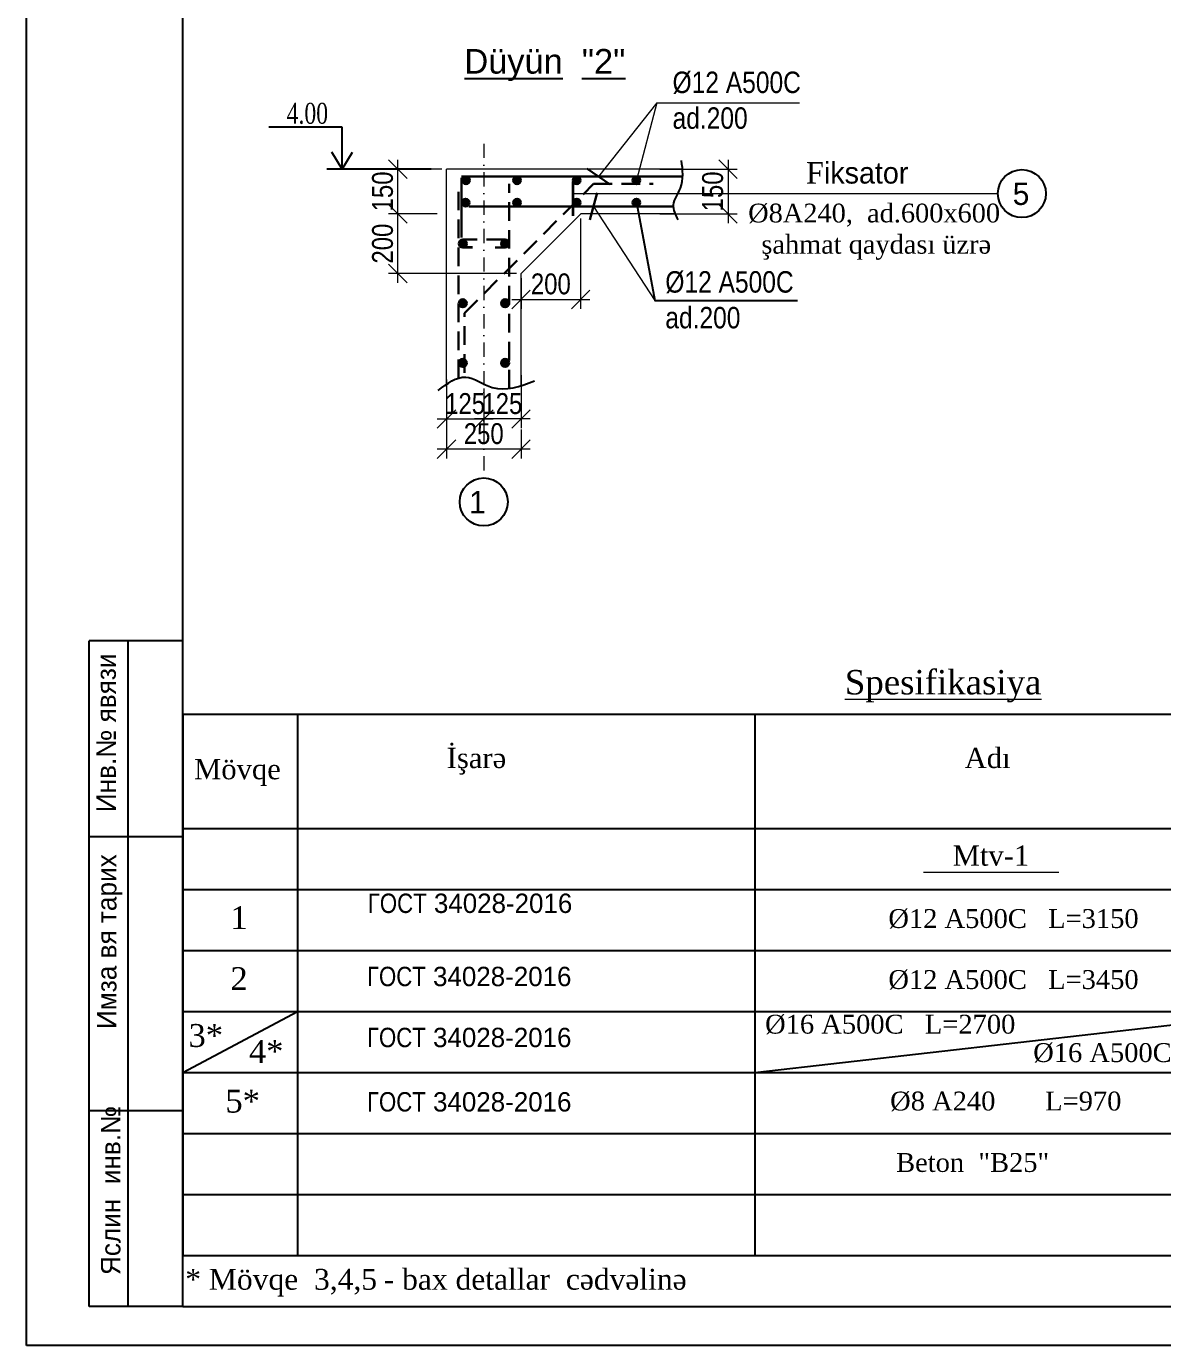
# Model space of a CAD drawing. Header units: millimetres. Extents: x 1177285 to 1225570, y -905119 to -683091.
# Drawn here: x 1183360 to 1198597, y -840135 to -822443 of the extents above; entities that cross this region are included whole.
import ezdxf

# ---------------------------------------------------------------- set-up
doc = ezdxf.new("R2010")
doc.units = ezdxf.units.MM
doc.linetypes.add('DASHDOT', pattern=[25.4, 12.7, -6.35, 0, -6.35])
doc.linetypes.add('HIDDENX2', pattern=[0.75, 0.5, -0.25])
for name, color, linetype, lineweight in [('A-Wall', 7, 'Continuous', 30), ('arm1', 7, 'Continuous', 40), ('Layer3', 7, 'Continuous', 13), ('olchu', 253, 'Continuous', 9), ('xett', 7, 'Continuous', 0)]:
    doc.layers.add(name, color=color, linetype=linetype, lineweight=lineweight)
doc.layers.add('Text', color=7, linetype='Continuous')
doc.styles.add('400', font='times.ttf', dxfattribs={"width": 0.75, "height": 300})
doc.styles.add('A3_Times_AzLat', font='A3TI(LA).TTF')
doc.styles.add('CP_ATTR', font='A3TI(LA).TTF')
doc.styles.get("Standard").update_dxf_attribs({"font": 'a3ar(la).ttf'})
doc.styles.add('style3', font='ARIAAL_.TTF', dxfattribs={"height": 300})
doc.styles.add('style6', font='ARIALN.TTF', dxfattribs={"height": 300})
doc.styles.add('Times New  Roman', font='times.ttf')
doc.styles.add('yazitipi', font='ARIALN.TTF')
doc.dimstyles.new('sevda', dxfattribs={"dimscale": 100, "dimtxt": 2.8, "dimasz": 2.5, "dimexe": 1.25, "dimexo": 0.625, "dimtad": 1, "dimtxsty": 'yazitipi', "dimblk": 'OBLIQUE', "dimcen": 2.5, "dimdle": 1.25, "dimclrd": 253, "dimclre": 253, "dimclrt": 73, "dimaunit": 1, "dimadec": 3, "dimazin": 0, "dimtfac": 1, "dimtmove": 1, "dimatfit": 3, "dimfxl": 1, "dimlwd": 13, "dimlwe": 13, "dimarcsym": 0})

# ---------------------------------------------------------------- blocks, each defined once
blk = doc.blocks.new('ntnntyht')
at = {"lineweight": 25}
for p, q in [((1961564, -50629), (1961564, -20955)), ((1963654, -41225), (1962400, -41225)), ((1963656, -43837), (1962402, -43837)), ((1963656, -47494), (1962402, -47494)), ((1963654, -50106), (1962400, -50106)), ((2003567, -50629), (1961564, -50629))]:
    blk.add_line(p, q, dxfattribs=at)
at = {"lineweight": 25, "ltscale": 15}
for q in [(1963654, -21476), (2003045, -50106)]:
    blk.add_line((1963654, -50106), q, dxfattribs=at)
at = {"lineweight": 25, "ltscale": 0.25}
for p, q in [((1962400, -50106), (1962400, -41225)), ((1962922, -50107), (1962922, -41225))]:
    blk.add_line(p, q, dxfattribs=at)
at = {"lineweight": 25, "char_height": 261.21, "width": 6227.25, "attachment_point": 1, "rotation": 90, "style": 'CP_ATTR'}
for s, insert in [('\\pt3143;Инв.№ явязи', (1962497, -43510)), ('\\pt3143;Имза вя тарих', (1962505, -46404)), ('\\pt3143;Яслин  инв.№', (1962558, -49687))]:
    blk.add_mtext(s, dxfattribs=dict(at, insert=insert))
blk = doc.blocks.new('_Oblique')
at = {"color": 0, "linetype": 'ByBlock', "lineweight": -2}
blk.add_line((-0.5, -0.5), (0.5, 0.5), dxfattribs=at)
blk = doc.blocks.new('*D223')
at = {"color": 253, "lineweight": 13, "ltscale": 15, "transparency": 16777216}
for p, q in [((1188342, -825081), (1188342, -824231)), ((1188931, -824356), (1188217, -824356)), ((1188868, -824956), (1188217, -824956))]:
    blk.add_line(p, q, dxfattribs=at)
at = {"layer": 'Defpoints', "color": 0, "lineweight": 30, "ltscale": 15, "transparency": 16777216}
for p in [(1188342, -824356), (1188993, -824356), (1188931, -824956)]:
    blk.add_point(p, dxfattribs=at)
at = {"color": 253, "lineweight": 13, "ltscale": 15, "transparency": 16777216, "xscale": 250, "yscale": 250, "zscale": 250}
for p, rotation in [((1188342, -824356), 90), ((1188342, -824956), 270)]:
    blk.add_blockref('_Oblique', p, dxfattribs=dict(at, rotation=rotation))
at = {"color": 73, "ltscale": 15, "transparency": 16777216, "insert": (1188137, -824656), "char_height": 280, "attachment_point": 5, "rotation": 90, "style": 'yazitipi'}
blk.add_mtext('150', dxfattribs=at)
blk = doc.blocks.new('*D224')
at = {"color": 253, "lineweight": 13, "ltscale": 15, "transparency": 16777216}
for p, q in [((1188993, -827179), (1188993, -827833)), ((1189493, -827301), (1189493, -827833)), ((1188868, -827708), (1189618, -827708))]:
    blk.add_line(p, q, dxfattribs=at)
at = {"layer": 'Defpoints', "color": 0, "lineweight": 30, "ltscale": 15, "transparency": 16777216}
for p in [(1188993, -827117), (1189493, -827238), (1189493, -827708)]:
    blk.add_point(p, dxfattribs=at)
at = {"color": 253, "lineweight": 13, "ltscale": 15, "transparency": 16777216, "xscale": 250, "yscale": 250, "zscale": 250, "rotation": 180}
blk.add_blockref('_Oblique', (1188993, -827708), dxfattribs=at)
at = {"color": 253, "lineweight": 13, "ltscale": 15, "transparency": 16777216, "xscale": 250, "yscale": 250, "zscale": 250}
blk.add_blockref('_Oblique', (1189493, -827708), dxfattribs=at)
at = {"color": 73, "ltscale": 15, "transparency": 16777216, "insert": (1189243, -827503), "char_height": 280, "attachment_point": 5, "style": 'yazitipi'}
blk.add_mtext('125', dxfattribs=at)
blk = doc.blocks.new('*D225')
at = {"color": 253, "lineweight": 13, "ltscale": 15, "transparency": 16777216}
for p, q in [((1188868, -824956), (1188217, -824956)), ((1188342, -825881), (1188342, -824831)), ((1189931, -825756), (1188217, -825756))]:
    blk.add_line(p, q, dxfattribs=at)
at = {"layer": 'Defpoints', "color": 0, "lineweight": 30, "ltscale": 15, "transparency": 16777216}
for p in [(1188342, -824956), (1188931, -824956), (1189993, -825756)]:
    blk.add_point(p, dxfattribs=at)
at = {"color": 253, "lineweight": 13, "ltscale": 15, "transparency": 16777216, "xscale": 250, "yscale": 250, "zscale": 250}
for p, rotation in [((1188342, -824956), 90), ((1188342, -825756), 270)]:
    blk.add_blockref('_Oblique', p, dxfattribs=dict(at, rotation=rotation))
at = {"color": 73, "ltscale": 15, "transparency": 16777216, "insert": (1188137, -825356), "char_height": 280, "attachment_point": 5, "rotation": 90, "style": 'yazitipi'}
blk.add_mtext('200', dxfattribs=at)
blk = doc.blocks.new('*D226')
at = {"color": 253, "lineweight": 13, "ltscale": 15, "transparency": 16777216}
for p, q in [((1190793, -825019), (1190793, -826229)), ((1189993, -825819), (1189993, -826229)), ((1189868, -826104), (1190918, -826104))]:
    blk.add_line(p, q, dxfattribs=at)
at = {"layer": 'Defpoints', "color": 0, "lineweight": 30, "ltscale": 15, "transparency": 16777216}
for p in [(1190793, -824956), (1189993, -825756), (1190793, -826104)]:
    blk.add_point(p, dxfattribs=at)
at = {"color": 253, "lineweight": 13, "ltscale": 15, "transparency": 16777216, "xscale": 250, "yscale": 250, "zscale": 250, "rotation": 180}
blk.add_blockref('_Oblique', (1189993, -826104), dxfattribs=at)
at = {"color": 253, "lineweight": 13, "ltscale": 15, "transparency": 16777216, "xscale": 250, "yscale": 250, "zscale": 250}
blk.add_blockref('_Oblique', (1190793, -826104), dxfattribs=at)
at = {"color": 73, "ltscale": 15, "transparency": 16777216, "insert": (1190393, -825898), "char_height": 280, "attachment_point": 5, "style": 'yazitipi'}
blk.add_mtext('200', dxfattribs=at)
blk = doc.blocks.new('*D227')
at = {"color": 253, "lineweight": 13, "ltscale": 15, "transparency": 16777216}
for p, q in [((1188993, -827670), (1188993, -828236)), ((1189993, -827847), (1189993, -828236)), ((1190118, -828111), (1188868, -828111))]:
    blk.add_line(p, q, dxfattribs=at)
at = {"layer": 'Defpoints', "color": 0, "lineweight": 30, "ltscale": 15, "transparency": 16777216}
for p in [(1188993, -827607), (1189993, -827785), (1188993, -828111)]:
    blk.add_point(p, dxfattribs=at)
at = {"color": 253, "lineweight": 13, "ltscale": 15, "transparency": 16777216, "xscale": 250, "yscale": 250, "zscale": 250, "rotation": 180}
blk.add_blockref('_Oblique', (1188993, -828111), dxfattribs=at)
at = {"color": 253, "lineweight": 13, "ltscale": 15, "transparency": 16777216, "xscale": 250, "yscale": 250, "zscale": 250}
blk.add_blockref('_Oblique', (1189993, -828111), dxfattribs=at)
at = {"color": 73, "ltscale": 15, "transparency": 16777216, "insert": (1189493, -827906), "char_height": 280, "attachment_point": 5, "style": 'yazitipi'}
blk.add_mtext('250', dxfattribs=at)
blk = doc.blocks.new('*D228')
at = {"color": 253, "lineweight": 13, "ltscale": 15, "transparency": 16777216}
for p, q in [((1189993, -827119), (1189993, -827833)), ((1189493, -827301), (1189493, -827833)), ((1190118, -827708), (1189368, -827708))]:
    blk.add_line(p, q, dxfattribs=at)
at = {"layer": 'Defpoints', "color": 0, "lineweight": 30, "ltscale": 15, "transparency": 16777216}
for p in [(1189993, -827056), (1189493, -827238), (1189493, -827708)]:
    blk.add_point(p, dxfattribs=at)
at = {"color": 253, "lineweight": 13, "ltscale": 15, "transparency": 16777216, "xscale": 250, "yscale": 250, "zscale": 250, "rotation": 180}
blk.add_blockref('_Oblique', (1189493, -827708), dxfattribs=at)
at = {"color": 253, "lineweight": 13, "ltscale": 15, "transparency": 16777216, "xscale": 250, "yscale": 250, "zscale": 250}
blk.add_blockref('_Oblique', (1189993, -827708), dxfattribs=at)
at = {"color": 73, "ltscale": 15, "transparency": 16777216, "insert": (1189743, -827503), "char_height": 280, "attachment_point": 5, "style": 'yazitipi'}
blk.add_mtext('125', dxfattribs=at)
blk = doc.blocks.new('*D229')
at = {"color": 253, "lineweight": 13, "ltscale": 15, "transparency": 16777216}
for p, q in [((1192769, -824231), (1192769, -825081)), ((1191856, -824356), (1192894, -824356)), ((1191856, -824956), (1192894, -824956))]:
    blk.add_line(p, q, dxfattribs=at)
at = {"layer": 'Defpoints', "color": 0, "lineweight": 30, "ltscale": 15, "transparency": 16777216}
for p in [(1191793, -824356), (1191793, -824956), (1192769, -824956)]:
    blk.add_point(p, dxfattribs=at)
at = {"color": 253, "lineweight": 13, "ltscale": 15, "transparency": 16777216, "xscale": 250, "yscale": 250, "zscale": 250}
for p, rotation in [((1192769, -824356), 90), ((1192769, -824956), 270)]:
    blk.add_blockref('_Oblique', p, dxfattribs=dict(at, rotation=rotation))
at = {"color": 73, "ltscale": 15, "transparency": 16777216, "insert": (1192564, -824656), "char_height": 280, "attachment_point": 5, "rotation": 90, "style": 'yazitipi'}
blk.add_mtext('150', dxfattribs=at)

msp = doc.modelspace()

# ---------------------------------------------------------------- hatches: boundary and pattern name
at = {"lineweight": 9, "ltscale": 15}
h = msp.add_hatch(dxfattribs=at)
h.set_pattern_fill('ANGLE', color=256, scale=3.8)
h.set_pattern_definition([(0, (-2633802.463, 2063289.197), (0, 26.543), [19.304, -7.239]), (90, (-2633802.463, 2063289.197), (-26.543, 2e-15), [19.304, -7.239])])
edge = h.paths.add_edge_path()
edge.add_arc((1189255.847, -824506.298), 50.858, 0, 360)
h = msp.add_hatch(dxfattribs=at)
h.set_pattern_fill('ANGLE', color=256, scale=3.8)
h.set_pattern_definition([(0, (-2633117.693, 2063289.456), (0, 26.543), [19.304, -7.239]), (90, (-2633117.693, 2063289.456), (-26.543, 2e-15), [19.304, -7.239])])
edge = h.paths.add_edge_path()
edge.add_arc((1189940.617, -824506.039), 50.858, 0, 360)
h = msp.add_hatch(dxfattribs=at)
h.set_pattern_fill('ANGLE', color=256, scale=3.8)
h.set_pattern_definition([(0, (-2632317.693, 2063289.456), (0, 26.543), [19.304, -7.239]), (90, (-2632317.693, 2063289.456), (-26.543, 2e-15), [19.304, -7.239])])
edge = h.paths.add_edge_path()
edge.add_arc((1190740.617, -824506.039), 50.858, 0, 360)
h = msp.add_hatch(dxfattribs=at)
h.set_pattern_fill('ANGLE', color=256, scale=3.8)
h.set_pattern_definition([(0, (-2631517.693, 2063289.456), (0, 26.543), [19.304, -7.239]), (90, (-2631517.693, 2063289.456), (-26.543, 2e-15), [19.304, -7.239])])
edge = h.paths.add_edge_path()
edge.add_arc((1191540.617, -824506.039), 50.858, 0, 360)
h = msp.add_hatch(dxfattribs=at)
h.set_pattern_fill('ANGLE', color=256, scale=3.8)
h.set_pattern_definition([(0, (-2633808.932, 2062989.456), (0, 26.543), [19.304, -7.239]), (90, (-2633808.932, 2062989.456), (-26.543, 2e-15), [19.304, -7.239])])
edge = h.paths.add_edge_path()
edge.add_arc((1189249.378, -824806.039), 50.858, 0, 360)
h = msp.add_hatch(dxfattribs=at)
h.set_pattern_fill('ANGLE', color=256, scale=3.8)
h.set_pattern_definition([(0, (-2633117.693, 2062989.456), (0, 26.543), [19.304, -7.239]), (90, (-2633117.693, 2062989.456), (-26.543, 2e-15), [19.304, -7.239])])
edge = h.paths.add_edge_path()
edge.add_arc((1189940.617, -824806.039), 50.858, 0, 360)
h = msp.add_hatch(dxfattribs=at)
h.set_pattern_fill('ANGLE', color=256, scale=3.8)
h.set_pattern_definition([(0, (-2632317.693, 2062989.456), (0, 26.543), [19.304, -7.239]), (90, (-2632317.693, 2062989.456), (-26.543, 2e-15), [19.304, -7.239])])
edge = h.paths.add_edge_path()
edge.add_arc((1190740.617, -824806.039), 50.858, 0, 360)
h = msp.add_hatch(dxfattribs=at)
h.set_pattern_fill('ANGLE', color=256, scale=3.8)
h.set_pattern_definition([(0, (-2631517.693, 2062989.456), (0, 26.543), [19.304, -7.239]), (90, (-2631517.693, 2062989.456), (-26.543, 2e-15), [19.304, -7.239])])
edge = h.paths.add_edge_path()
edge.add_arc((1191540.617, -824806.039), 50.858, 0, 360)
h = msp.add_hatch(dxfattribs=at)
h.set_pattern_fill('ANGLE', color=256, scale=4)
h.set_pattern_definition([(0, (-2817496.59, 2214428.692), (0, 27.94), [20.32, -7.62]), (90, (-2817496.59, 2214428.692), (-27.94, 2e-15), [20.32, -7.62])])
edge = h.paths.add_edge_path()
edge.add_arc((1189211.653, -825356.039), 53.535, 0, 360)
h = msp.add_hatch(dxfattribs=at)
h.set_pattern_fill('ANGLE', color=256, scale=4)
h.set_pattern_definition([(0, (-2818064.887, 2214428.692), (0, 27.94), [20.32, -7.62]), (90, (-2818064.887, 2214428.692), (-27.94, 2e-15), [20.32, -7.62])])
edge = h.paths.add_edge_path()
edge.add_arc((1189779.949, -825356.039), 53.535, 0, 360)
h = msp.add_hatch(dxfattribs=at)
h.set_pattern_fill('ANGLE', color=256, scale=4)
h.set_pattern_definition([(0, (-2817496.59, 2213628.692), (0, 27.94), [20.32, -7.62]), (90, (-2817496.59, 2213628.692), (-27.94, 2e-15), [20.32, -7.62])])
edge = h.paths.add_edge_path()
edge.add_arc((1189211.653, -826156.039), 53.535, 0, 360)
h = msp.add_hatch(dxfattribs=at)
h.set_pattern_fill('ANGLE', color=256, scale=4)
h.set_pattern_definition([(0, (-2818064.887, 2213628.692), (0, 27.94), [20.32, -7.62]), (90, (-2818064.887, 2213628.692), (-27.94, 2e-15), [20.32, -7.62])])
edge = h.paths.add_edge_path()
edge.add_arc((1189779.949, -826156.039), 53.535, 0, 360)
h = msp.add_hatch(dxfattribs=at)
h.set_pattern_fill('ANGLE', color=256, scale=4)
h.set_pattern_definition([(0, (-2817496.59, 2212828.692), (0, 27.94), [20.32, -7.62]), (90, (-2817496.59, 2212828.692), (-27.94, 2e-15), [20.32, -7.62])])
edge = h.paths.add_edge_path()
edge.add_arc((1189211.653, -826956.039), 53.535, 0, 360)
h = msp.add_hatch(dxfattribs=at)
h.set_pattern_fill('ANGLE', color=256, scale=4)
h.set_pattern_definition([(0, (-2818064.887, 2212828.692), (0, 27.94), [20.32, -7.62]), (90, (-2818064.887, 2212828.692), (-27.94, 2e-15), [20.32, -7.62])])
edge = h.paths.add_edge_path()
edge.add_arc((1189779.949, -826956.039), 53.535, 0, 360)
at = {"layer": 'arm1', "lineweight": 0}
for points in [[(1189298.978, -824506.298, 1), (1189212.717, -824506.298, 1)], [(1189983.748, -824506.039, 1), (1189897.486, -824506.039, 1)], [(1190783.748, -824506.039, 1), (1190697.486, -824506.039, 1)], [(1191583.748, -824506.039, 1), (1191497.486, -824506.039, 1)], [(1189292.509, -824806.039, 1), (1189206.247, -824806.039, 1)], [(1189983.748, -824806.039, 1), (1189897.486, -824806.039, 1)], [(1190783.748, -824806.039, 1), (1190697.486, -824806.039, 1)], [(1191583.748, -824806.039, 1), (1191497.486, -824806.039, 1)], [(1189254.783, -825356.039, 1), (1189168.522, -825356.039, 1)], [(1189823.08, -825356.039, 1), (1189736.818, -825356.039, 1)], [(1189254.783, -826156.039, 1), (1189168.522, -826156.039, 1)], [(1189823.08, -826156.039, 1), (1189736.818, -826156.039, 1)], [(1189254.783, -826956.039, 1), (1189168.522, -826956.039, 1)], [(1189823.08, -826956.039, 1), (1189736.818, -826956.039, 1)]]:
    msp.add_hatch(color=4, dxfattribs=at).paths.add_polyline_path(points)

# ---------------------------------------------------------------- linework, layer by layer
at = {"color": 7}
msp.add_line((1187594.706, -823796.099), (1186609.635, -823796.099), dxfattribs=at)
at = {"color": 0}
msp.add_line((1187594.706, -824356.039), (1187594.706, -823796.099), dxfattribs=at)
at = {"linetype": 'DASHDOT', "lineweight": 15, "ltscale": 15}
msp.add_line((1189493.484, -824016.707), (1189493.484, -828499.028), dxfattribs=at)
at = {"ltscale": 15}
for p, q in [((1188790.091, -824356.039), (1187387.092, -824356.039)), ((1185459.666, -836472.33), (1186993.653, -835654.204)), ((1193129.599, -836472.33), (1200282.707, -835654.204))]:
    msp.add_line(p, q, dxfattribs=at)
at = {"lineweight": 13, "ltscale": 15}
for p, q in [((1188993.484, -827242.282), (1188993.484, -824356.039)), ((1192158.352, -824356.039), (1188993.484, -824356.039)), ((1190793.484, -824956.039), (1189993.484, -825756.039)), ((1192064.023, -824956.039), (1190793.484, -824956.039)), ((1189993.484, -827260.734), (1189993.484, -825756.039)), ((1189993.484, -827260.734), (1189993.484, -825956.039))]:
    msp.add_line(p, q, dxfattribs=at)
at = {"lineweight": 30, "ltscale": 15}
for p, q in [((1192160.776, -824455.181), (1189193.484, -824455.181)), ((1189193.484, -824476.039), (1189193.484, -825276.039)), ((1192039.985, -824856.897), (1189293.484, -824856.897))]:
    msp.add_line(p, q, dxfattribs=at)
at = {"linetype": 'HIDDENX2', "lineweight": 30, "ltscale": 500}
for p, q in [((1189153.484, -827159.681), (1189153.484, -824556.039)), ((1189833.484, -827298.576), (1189833.484, -824556.039)), ((1189779.949, -825302.505), (1189211.653, -825302.505)), ((1189779.949, -825409.574), (1189647.788, -825409.574))]:
    msp.add_line(p, q, dxfattribs=at)
at = {"color": 6, "lineweight": 35, "ltscale": 15}
msp.add_line((1190689.759, -824526.897), (1190689.759, -824985.181), dxfattribs=at)
at = {"lineweight": 35, "ltscale": 15}
msp.add_line((1189343.813, -825409.574), (1189211.653, -825409.574), dxfattribs=at)
for p, q in [((1185459.666, -831665.839), (1204884.666, -831665.839)), ((1185459.666, -831665.839), (1185459.666, -838926.709)), ((1186993.653, -831665.839), (1186993.653, -838926.709)), ((1193129.599, -831665.839), (1193129.599, -838926.709)), ((1185459.666, -833199.826), (1204884.666, -833199.826)), ((1185459.666, -834017.952), (1204884.666, -834017.952)), ((1185459.666, -834836.078), (1204884.666, -834836.078)), ((1185459.666, -834836.078), (1204884.666, -834836.078)), ((1185459.666, -835654.204), (1204884.666, -835654.204)), ((1185459.666, -836472.33), (1204884.666, -836472.33)), ((1185459.666, -837290.456), (1204884.666, -837290.456)), ((1185459.666, -838108.582), (1204884.666, -838108.582)), ((1185459.666, -838926.709), (1204884.666, -838926.709))]:
    msp.add_line(p, q)
at = {"lineweight": 9, "ltscale": 0.01}
msp.add_line((1195391.811, -833787.722), (1197206.159, -833787.722), dxfattribs=at)
at = {"color": 7, "ltscale": 15}
for points in [[(1187594.706, -824356.039), (1187456.104, -824131.695)], [(1187594.706, -824356.039), (1187733.308, -824131.695)]]:
    msp.add_lwpolyline(points, dxfattribs=at)
at = {"linetype": 'HIDDENX2', "lineweight": 30, "ltscale": 500}
msp.add_lwpolyline([(1189233.484, -827089.765), (1189233.484, -826289.765), (1190967.21, -824556.039), (1191767.21, -824556.039)], dxfattribs=at)
at = {"lineweight": 30, "ltscale": 15}
for centre, radius in [((1189255.847, -824506.298), 50.858), ((1189940.617, -824506.039), 50.858), ((1190740.617, -824506.039), 50.858), ((1191540.617, -824506.039), 50.858), ((1189249.378, -824806.039), 50.858), ((1189940.617, -824806.039), 50.858), ((1190740.617, -824806.039), 50.858), ((1191540.617, -824806.039), 50.858), ((1189211.653, -825356.039), 53.535), ((1189779.949, -825356.039), 53.535), ((1189211.653, -826156.039), 53.535), ((1189779.949, -826156.039), 53.535), ((1189211.653, -826956.039), 53.535), ((1189779.949, -826956.039), 53.535)]:
    msp.add_circle(centre, radius, dxfattribs=at)
at = {"ltscale": 2}
for centre in [(1196709.96, -824684.927), (1189493.484, -828820.754)]:
    msp.add_circle(centre, 321.726, dxfattribs=at)
at = {"ltscale": 15}
for points, knots in [([(1192101.519, -825037.469), (1192068.249, -824969.529), (1191996.638, -824823.292), (1192188.424, -824578.093), (1192161.632, -824368.902), (1192145.469, -824242.705)], [0, 0, 0, 0, 210.619417954, 453.346240826, 822.423916785, 822.423916785, 822.423916785, 822.423916785]), ([(1188880.492, -827324.662), (1189003.273, -827231.948), (1189240.073, -827053.137), (1189662.546, -827389.329), (1189982.47, -827268.787), (1190174.778, -827196.329)], [0, 0, 0, 0, 410.910627473, 792.49055816, 1367.504589911, 1367.504589911, 1367.504589911, 1367.504589911])]:
    msp.add_open_spline(points, degree=3, knots=knots, dxfattribs=at)
at = {"layer": 'arm1', "color": 4, "lineweight": 0}
for centre in [(1189255.847, -824506.298), (1189940.617, -824506.039), (1190740.617, -824506.039), (1191540.617, -824506.039), (1189249.378, -824806.039), (1189940.617, -824806.039), (1190740.617, -824806.039), (1191540.617, -824806.039), (1189211.653, -825356.039), (1189779.949, -825356.039), (1189211.653, -826156.039), (1189779.949, -826156.039), (1189211.653, -826956.039), (1189779.949, -826956.039)]:
    msp.add_circle(centre, 43.131, dxfattribs=at)
at = {"layer": 'olchu', "lineweight": 30, "ltscale": 200}
for points in [[(1191190.072, -824561.265), (1190877.172, -824349.098)], [(1190914.977, -825039.183), (1191015.021, -824674.611)]]:
    msp.add_lwpolyline(points, dxfattribs=at)
at = {"layer": 'Text', "ltscale": 30}
msp.add_lwpolyline([(1191540.617, -824806.039), (1191785.833, -826116.814), (1193701.843, -826116.814)], dxfattribs=at)
at = {"layer": 'xett', "lineweight": 0}
msp.add_line((1191813.44, -823466.813), (1191033.622, -824455.181), dxfattribs=at)
for points in [[(1191813.44, -823466.813), (1191540.617, -824506.039)], [(1191813.44, -823466.813), (1191813.44, -823466.813), (1193729.45, -823466.813)], [(1190689.759, -824684.927), (1190689.759, -824684.927), (1196388.234, -824684.927)], [(1190964.999, -824856.897), (1191785.833, -826116.814)]]:
    msp.add_lwpolyline(points, dxfattribs=at)

# ---------------------------------------------------------------- block references
at = {"color": 3, "xscale": 1.004925508461463, "yscale": 1.004925508461463, "zscale": 1.004925508461463}
msp.add_blockref('ntnntyht', (-787866.274, -789257.085), dxfattribs=at)

# ---------------------------------------------------------------- texts
at = {"lineweight": 9}
for s, insert, char_height, width, attachment_point, style in [('{\\fTimes New Roman|b0|i0|c238|p18;4.0}0', (1187405.266, -823468.34), 280, 23109.77763, 3, '400'), ('\\pxt17;{\\fTimes New Roman|b0|i0|c238|p18;\\LSpesifikasiya}', (1194336.196, -831074.279), 327.25045, 2767.5394, 1, 'style6'), ('{\\fTimes New Roman|b0|i0|c238|p18;İşarə}', (1188996.335, -832117.783), 272, 6647.00885, 1, 'style6'), ('{\\fTimes New Roman|b0|i0|c238|p18;Adı}', (1195942.289, -832117.783), 272, 6647.00885, 1, 'style6'), ('{\\fTimes New Roman|b0|i0|c238|p18;Mövqe}', (1185608.364, -832267.63), 272, 6647.00885, 1, 'style6'), ('{\\fTimes New Roman|b0|i0|c238|p18;Mtv-1\\fTimes New Roman|b0|i0|c0|p18;  }', (1195781.88, -833426.944), 272, 6647.00885, 1, 'style6'), ('{\\fTimes New Roman|b0|i0|c204|p18;Ø\\fTimes New Roman|b0|i0|c238|p18;12 \\fTimes New Roman|b0|i0|c204|p18;А500C\\fTimes New Roman|b0|i0|c238|p18;   L=3150}', (1194919.787, -834280.98), 252.875, 6535.92181, 1, 'style6'), ('{\\fTimes New Roman|b0|i0|c204|p18;Ø\\fTimes New Roman|b0|i0|c238|p18;12 \\fTimes New Roman|b0|i0|c204|p18;А500C\\fTimes New Roman|b0|i0|c238|p18;   L=3450}', (1194919.787, -835099.106), 252.875, 6535.92181, 1, 'style6'), ('{\\fTimes New Roman|b0|i0|c204|p18;Ø\\fTimes New Roman|b0|i0|c238|p18;16 \\fTimes New Roman|b0|i0|c204|p18;А500C\\fTimes New Roman|b0|i0|c238|p18;   L=2700}', (1193266.487, -835697.737), 252.875, 6535.92181, 1, 'style6'), ('{\\fTimes New Roman|b0|i0|c204|p18;Ø\\fTimes New Roman|b0|i0|c238|p18;16 \\fTimes New Roman|b0|i0|c204|p18;А500C\\fTimes New Roman|b0|i0|c238|p18;   L=3000}', (1196862.199, -836078.929), 252.875, 6535.92181, 1, 'style6'), ('{\\fTimes New Roman|b0|i0|c204|p18;Ø\\fTimes New Roman|b0|i0|c238|p18;8 \\fTimes New Roman|b0|i0|c204|p18;А\\fTimes New Roman|b0|i0|c238|p18;24\\fTimes New Roman|b0|i0|c204|p18;0\\fTimes New Roman|b0|i0|c0|p18;      \\fTimes New Roman|b0|i0|c238|p18; L=970}', (1194943.748, -836728.73), 252.875, 5839.86635, 1, 'style6'), ('{\\fTimes New Roman|b0|i0|c0|p18;Beton  "B\\fTimes New Roman|b0|i0|c238|p18;25\\fTimes New Roman|b0|i0|c0|p18;"}', (1195023.664, -837552.653), 252.875, 5839.86635, 1, 'style6')]:
    msp.add_mtext(s, dxfattribs=dict(at, insert=insert, char_height=char_height, width=width, attachment_point=attachment_point, style=style))
at = {"ltscale": 2, "char_height": 300, "width": 6406.56045, "attachment_point": 3, "style": 'style3'}
for s, insert in [('5', (1196810.2, -824537.397)), ('1', (1189520.262, -828672.68))]:
    msp.add_mtext(s, dxfattribs=dict(at, insert=insert))
at = {"lineweight": 40, "char_height": 449.99702, "width": 5741.63592, "attachment_point": 1}
for s, insert in [('{\\fArial Narrow|b0|i0|c204|p34;\\H0.57778x;ГОСТ\\fA3 Arial AzLat|b0|i0|c204|p34; 34028-2016 } ', (1187940.676, -834072.829)), ('{\\fArial Narrow|b0|i0|c204|p34;\\H0.57778x;ГОСТ\\fA3 Arial AzLat|b0|i0|c204|p34; 34028-2016  }', (1187929.073, -835054.323)), ('{\\fArial Narrow|b0|i0|c204|p34;\\H0.57778x;ГОСТ\\fA3 Arial AzLat|b0|i0|c204|p34; 34028-2016  }', (1187929.073, -835872.449)), ('{\\fArial Narrow|b0|i0|c204|p34;\\H0.57778x;ГОСТ\\fA3 Arial AzLat|b0|i0|c204|p34; 34028-2016  }', (1187929.073, -836735.536))]:
    msp.add_mtext(s, dxfattribs=dict(at, insert=insert))
at = {"color": 0, "lineweight": 0, "insert": (1185490.019, -839105.434), "char_height": 280, "width": 24406.02729, "attachment_point": 1, "style": 'style6'}
msp.add_mtext('\\pxt22.667;{\\fTimes New Roman|b0|i0|c238|p18;* Mövqe  3,4,5} {\\fTimes New Roman|b0|i0|c238|p18;- bax detallar  cədvəlinə} ', dxfattribs=at)
at = {"layer": 'A-Wall', "color": 0, "char_height": 306.7973, "width": 19040.45833, "attachment_point": 2, "style": 'style6'}
for s, insert in [('{\\fTimes New Roman|b0|i0|c238|p18; 1}', (1186153.955, -834241.838)), ('{\\fTimes New Roman|b0|i0|c238|p18; 2}', (1186153.955, -835059.964)), ('{\\fTimes New Roman|b0|i0|c238|p18; 3*}', (1185707.41, -835822.304)), ('{\\fTimes New Roman|b0|i0|c238|p18; 4*}', (1186517.758, -836036.022)), ('{\\fTimes New Roman|b0|i0|c238|p18; 5*}', (1186202.31, -836702.836))]:
    msp.add_mtext(s, dxfattribs=dict(at, insert=insert))
at = {"layer": 'Layer3', "color": 0, "lineweight": 25, "insert": (1186601.422, -822745.884), "char_height": 520, "width": 7423.62436, "attachment_point": 1}
msp.add_mtext('\\pxqc;{\\H0.63462x;\\LD\\fArial|b0|i0|c238|p34;üyün  "2"}', dxfattribs=at)
at = {"layer": 'Text', "ltscale": 30, "char_height": 287.5392, "width": 3053.17713, "attachment_point": 1, "style": 'Times New  Roman'}
for insert in [(1192025.383, -823049.161), (1191928.289, -825725.679)]:
    msp.add_mtext('{\\fArial Narrow|b0|i0|c0|p34;%%C1\\fArial Narrow|b0|i0|c238|p34;2\\fArial Narrow|b0|i0|c0|p34; A\\fArial Narrow|b0|i0|c238|p34;500C  \\Pad.200}', dxfattribs=dict(at, insert=insert))
at = {"layer": 'Text', "ltscale": 30, "insert": (1193813.854, -824554.781), "char_height": 287.5392, "attachment_point": 7, "style": 'A3_Times_AzLat'}
msp.add_mtext_dynamic_manual_height_columns('{\\fTimes New Roman|b0|i0|c238|p18;F}iksator', width=1.63272, gutter_width=1.25, heights=[0], dxfattribs=at)
at = {"layer": 'Text', "ltscale": 30, "insert": (1192931.389, -825574.145), "char_height": 287.5392, "attachment_point": 7, "style": 'Times New  Roman'}
msp.add_mtext(' {\\H0.875x;%%C8A\\fTimes New Roman|b0|i0|c238|p18;240\\fTimes New Roman|b0|i0|c204|p18;,  \\fTimes New Roman|b0|i0|c238|p18;ad.\\fTimes New Roman|b0|i0|c204|p18;6\\fTimes New Roman|b0|i0|c238|p18;00x\\fTimes New Roman|b0|i0|c204|p18;6\\fTimes New Roman|b0|i0|c238|p18;00\\fTimes New Roman|b0|i0|c204|p18;\\P   \\fTimes New Roman|b0|i0|c238|p18;şahmat qaydası üzrə}', dxfattribs=at)

# ---------------------------------------------------------------- dimensions: what is measured, and where the dimension line sits
at = {"ltscale": 15}
for base, p1, p2, angle, picture, middle in [((1188342.423, -824356.039), (1188930.984, -824956.039), (1188993.484, -824356.039), 90, '*D223', (1188342.423, -824656.039)), ((1192769.484, -824956.039), (1191793.474, -824356.039), (1191793.474, -824956.039), 90, '*D229', (1192769.484, -824656.039)), ((1189493.484, -827708.474), (1189993.484, -827056.287), (1189493.484, -827238.028), 180, '*D228', (1189743.484, -827708.474))]:
    dim = msp.add_linear_dim(base=base, p1=p1, p2=p2, angle=angle, dimstyle='sevda', override={"dimlfac": 0.25}, dxfattribs=at)
    dim.commit()
    dim.dimension.update_dxf_attribs({"geometry": picture, "text_midpoint": middle, "dimtype": 160})
dim = msp.add_linear_dim(base=(1188342.423, -824956.039), p1=(1189993.484, -825756.039), p2=(1188930.984, -824956.039), angle=90, dimstyle='sevda', override={"dimlfac": 0.25}, dxfattribs=at)
dim.commit()
dim.dimension.update_dxf_attribs({"geometry": '*D225', "text_midpoint": (1188136.963, -825356.039)})
for base, p1, p2, picture, middle in [((1190793.484, -826103.605), (1189993.484, -825756.039), (1190793.484, -824956.039), '*D226', (1190393.484, -825898.145)), ((1188993.484, -828111.497), (1189993.484, -827784.961), (1188993.484, -827607.052), '*D227', (1189493.484, -827906.037))]:
    dim = msp.add_linear_dim(base=base, p1=p1, p2=p2, dimstyle='sevda', override={"dimlfac": 0.25}, dxfattribs=at)
    dim.commit()
    dim.dimension.update_dxf_attribs({"geometry": picture, "text_midpoint": middle})
dim = msp.add_linear_dim(base=(1189493.484, -827708.474), p1=(1188993.484, -827116.836), p2=(1189493.484, -827238.028), dimstyle='sevda', override={"dimlfac": 0.25}, dxfattribs=at)
dim.commit()
dim.dimension.update_dxf_attribs({"geometry": '*D224', "text_midpoint": (1189243.484, -827708.474), "dimtype": 160})

doc.saveas('drawing.dxf')
